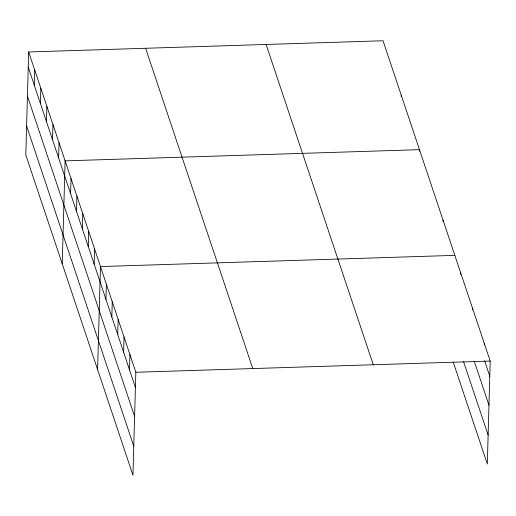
<?xml version="1.0" encoding="UTF-8"?>
<svg xmlns="http://www.w3.org/2000/svg" width="516" height="516" viewBox="0 0 516 516"><rect width="100%" height="100%" fill="white"/><g stroke="black" fill="none" stroke-linecap="round" stroke-linejoin="round"><path stroke-width="0.77" d="M28.677 51.968L25.8 154.942L132.96 475.236L135.837 372.262L28.677 51.968L383.04 40.764L490.2 361.058L487.323 464.032L453.19 362.006M34.327 85.314L34.746 70.118M40.396 103.458L40.822 88.268M46.472 121.608L46.892 106.419M52.542 139.759L52.967 124.569M58.611 157.909L59.037 142.719M62.236 263.837L65.113 160.863L419.476 149.666L419.431 151.265M70.582 193.674L71.008 178.484M76.478 211.296L76.897 196.099M82.367 228.91L82.792 213.714M88.262 246.525L88.688 231.329M94.157 264.14L94.583 248.944M97.601 369.533L100.472 266.566L454.835 255.362M105.941 299.377L106.367 284.181M111.837 316.992L112.262 301.796M117.732 334.607L118.158 319.41M123.627 352.222L124.053 337.025M129.522 369.837L129.942 354.647M401.209 96.814L401.255 95.215M443.005 221.732L443.05 220.132M460.685 274.577L460.73 272.977M472.475 309.813L472.521 308.213M484.26 345.043L484.305 343.443M135.837 372.262L490.2 361.058M484.621 360.839L489.774 376.254M474.23 361.181L488.968 405.221M463.574 361.664L488.136 435.065M266.101 44.46L373.262 364.754M145.615 48.272L252.775 368.566M28.251 67.164L135.411 387.458M27.445 96.131L134.605 416.425M26.606 125.975L133.773 446.269"/></g></svg>
